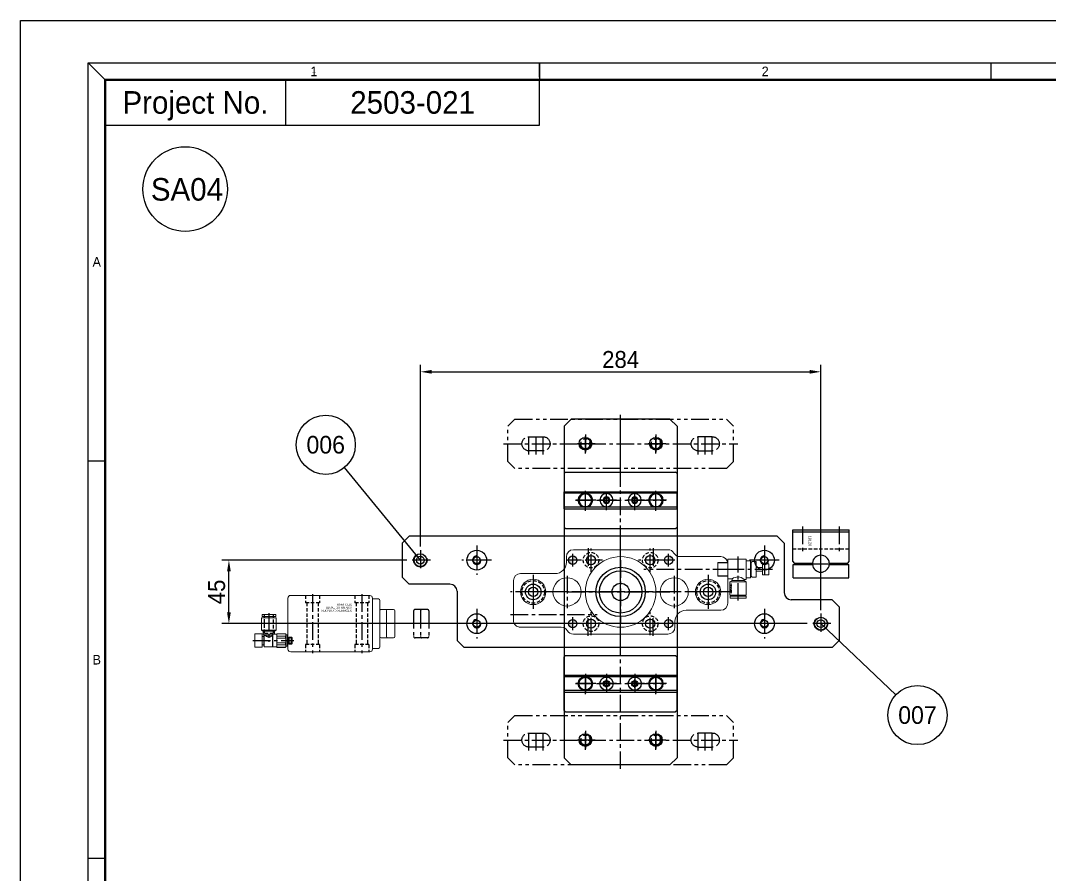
# Model space of a CAD drawing. Header units: inches. Extents: x 0 to 23821, y 0 to 11279.
# Drawn here: x 15020 to 15750, y 7870 to 8476 of the extents above; entities that cross this region are included whole.
import ezdxf
from ezdxf.enums import TextEntityAlignment as Align

# ---------------------------------------------------------------- set-up
doc = ezdxf.new("R2010")
doc.units = ezdxf.units.IN
doc.header["$LTSCALE"] = 10
doc.header["$MEASUREMENT"] = 0
for name, pattern in [('CENTER', [2, 1.25, -0.25, 0.25, -0.25]), ('HIDDEN', [0.375, 0.25, -0.125]), ('PHANTOM', [2.5, 1.25, -0.25, 0.25, -0.25, 0.25, -0.25])]:
    doc.linetypes.add(name, pattern=pattern)
doc.layers.get('Defpoints').update_dxf_attribs({"color": 8})
for name, color, linetype in [('11', 1, 'CENTER'), ('22', 2, 'HIDDEN'), ('44', 4, 'Continuous'), ('66', 6, 'PHANTOM'), ('BOM-T', 4, 'Continuous'), ('D', 3, 'Continuous'), ('T', 3, 'Continuous'), ('V', 1, 'Continuous')]:
    doc.layers.add(name, color=color, linetype=linetype)
doc.layers.add('88', color=35, linetype='Continuous', lineweight=5)
doc.styles.add('H', font='romans.shx', dxfattribs={"bigfont": 'whgtxt.shx'})
doc.styles.add('SCI', font='')
doc.styles.get("Standard").update_dxf_attribs({"font": 'arial.ttf'})
doc.styles.get('SCI').set_extended_font_data('Gulim')
doc.dimstyles.new('SCH', dxfattribs={"dimtxt": 2.5, "dimasz": 2, "dimexe": 1.25, "dimexo": 0.625, "dimtad": 1, "dimdec": 8, "dimtxsty": 'SCI', "dimcen": 2.5, "dimclrd": 4, "dimclre": 4, "dimclrt": 7, "dimadec": 8, "dimazin": 2, "dimtfac": 1, "dimtdec": 8, "dimtmove": 0, "dimatfit": 3, "dimfxl": 1, "dimarcsym": 0})

# ---------------------------------------------------------------- blocks, each defined once
blk = doc.blocks.new('A$C82e70aa9')
at = {"color": 2}
for p, q in [((12, -7.5), (15, -10.5)), ((92, -7.5), (92, -10.5)), ((92, -10), (92, -7.5)), ((172, -7.5), (172, -10.5))]:
    blk.add_line(p, q, dxfattribs=at)
at = {"color": 40}
for p, q in [((47, -18.5), (47, -10.5)), ((92, -18.5), (92, -10.5))]:
    blk.add_line(p, q, dxfattribs=at)
for p, q in [((12, -78), (15, -78)), ((15, -148.5), (12, -148.5))]:
    blk.add_line(p, q)
at = {"color": 1}
blk.add_lwpolyline([(0, 0), (420, 0), (420, -297), (0, -297)], close=True, dxfattribs=at)
at = {"color": 2}
blk.add_lwpolyline([(12, -7.5), (412, -7.5), (412, -289.5), (12, -289.5)], close=True, dxfattribs=at)
at = {"const_width": 0.4}
blk.add_lwpolyline([(15, -10.5), (409, -10.5), (409, -286.5), (15, -286.5)], close=True, dxfattribs=at)
at = {"color": 40}
blk.add_lwpolyline([(15, -18.5), (92, -18.5)], dxfattribs=at)
blk.add_circle((29.18, -29.85), 7.5)
at = {"color": 2, "style": 'SCI'}
blk.add_text('1', height=1, dxfattribs=at).set_placement((52, -8.75), align=Align.MIDDLE_CENTER)
at = {"style": 'SCI'}
blk.add_text('Project No.', height=4, dxfattribs=at).set_placement((31, -14.5), align=Align.MIDDLE_CENTER)
at = {"color": 2, "char_height": 1.7, "attachment_point": 5, "style": 'SCI'}
for s, insert, width in [('1', (52, -9), 80), ('2', (132, -9), 80), ('A', (13.5, -42.75), 3), ('B', (13.5, -113.25), 3)]:
    blk.add_mtext(s, dxfattribs=dict(at, insert=insert, width=width))
blk = doc.blocks.new('SMTAPM6', base_point=(1696.01, 1983.9))
at = {"color": 7, "linetype": 'Continuous'}
blk.add_circle((1696.01, 1983.9), 2.46, dxfattribs=at)
at = {"layer": '11'}
for p, q in [((1696.01, 1979.4), (1696.01, 1988.4)), ((1691.51, 1983.9), (1700.51, 1983.9))]:
    blk.add_line(p, q, dxfattribs=at)
at = {"layer": 'T', "linetype": 'Continuous'}
blk.add_arc((1696.01, 1983.9), 3, 260.00825, 189.9928, dxfattribs=at)
blk = doc.blocks.new('MDCBM5H', base_point=(3956.9, -5620.49, 0))
at = {"color": 7, "linetype": 'Continuous'}
blk.add_circle((3956.9, -5620.49, 0), 2.75, dxfattribs=at)
at = {"layer": '11'}
for p, q in [((3956.9, -5627.62, 0), (3956.9, -5613.37, 0)), ((3949.78, -5620.49, 0), (3964.03, -5620.49, 0))]:
    blk.add_line(p, q, dxfattribs=at)
at = {"layer": '22', "ltscale": 7.6}
blk.add_circle((3956.9, -5620.49, 0), 4.75, dxfattribs=at)
blk = doc.blocks.new('MDCBM6', base_point=(40751.01, 10879.93))
at = {"color": 7, "linetype": 'Continuous'}
for radius in [5.5, 3.3]:
    blk.add_circle((40751.01, 10879.93), radius, dxfattribs=at)
at = {"layer": '11'}
for p, q in [((40751.01, 10871.68), (40751.01, 10888.18)), ((40742.76, 10879.93), (40759.26, 10879.93))]:
    blk.add_line(p, q, dxfattribs=at)
blk = doc.blocks.new('A$C65A22A5B')
for p, q in [((-155, 34.5), (-150, 39.5)), ((-150, 39.5), (111, 39.5)), ((116, 34.5), (111, 39.5)), ((-155, 10.5), (-155, 34.5)), ((116, -0.5), (116, 34.5)), ((-155, 10.5), (-150, 5.5)), ((-150, 5.5), (-121, 5.5)), ((-116, -34.5), (-116, 0.5)), ((121, -5.5), (150, -5.5)), ((155, -10.5), (150, -5.5)), ((155, -34.5), (155, -10.5)), ((-116, -34.5), (-111, -39.5)), ((155, -34.5), (150, -39.5)), ((-111, -39.5), (150, -39.5))]:
    blk.add_line(p, q)
for centre, radius in [((-102, 22.5), 7), ((102, 22.5), 7), ((-142, 22.5), 4.5), ((0, 0), 15), ((0, 0), 6.1), ((-102, -22.5), 7), ((102, -22.5), 7), ((142, -22.5), 4.5)]:
    blk.add_circle(centre, radius)
for centre, start, end in [((-121, 0.5), 0, 90), ((121, -0.5), 180, 270)]:
    blk.add_arc(centre, 5, start, end)
at = {"layer": '11'}
for p, q in [((-142, 15.75), (-142, 29.25)), ((-102, 12), (-102, 33)), ((102, 12), (102, 33)), ((-148.75, 22.5), (-135.25, 22.5)), ((-112.5, 22.5), (-91.5, 22.5)), ((0, -22.5), (0, 22.5)), ((91.5, 22.5), (112.5, 22.5)), ((-62, -12), (-62, 12)), ((62, -12), (62, 12)), ((-74, 0), (-50, 0)), ((-22.5, 0), (22.5, 0)), ((50, 0), (74, 0)), ((102, -33), (102, -12)), ((142, -29.25), (142, -15.75)), ((91.5, -22.5), (112.5, -22.5)), ((135.25, -22.5), (148.75, -22.5))]:
    blk.add_line(p, q, dxfattribs=at)
at = {"layer": '11', "ltscale": 3.15}
for p, q in [((-102, -33), (-102, -12)), ((-112.5, -22.5), (-91.5, -22.5))]:
    blk.add_line(p, q, dxfattribs=at)
at = {"layer": '22'}
for centre in [(-62, 0), (62, 0)]:
    blk.add_circle(centre, 8, dxfattribs=at)
for name, p in [('MDCBM5H', (-142, 22.5)), ('SMTAPM6', (-102, 22.5)), ('SMTAPM6', (102, 22.5)), ('MDCBM6', (-62, 0)), ('MDCBM6', (62, 0)), ('SMTAPM6', (-102, -22.5)), ('SMTAPM6', (102, -22.5)), ('MDCBM5H', (142, -22.5))]:
    blk.add_blockref(name, p)
blk = doc.blocks.new('A$C1D3868C3')
for p, q in [((-33.5, 29.89), (33.5, 29.89)), ((-38.5, 20.99), (-38.5, 24.89)), ((42.1, 24.99), (71, 24.99)), ((76, 19.99), (76, -8.01)), ((-76, 7.99), (-76, -20.01)), ((-71, 12.99), (-46.5, 12.99)), ((46.5, -13.01), (71, -13.01)), ((38.5, -21.01), (38.5, -24.91)), ((-71, -25.01), (-42.1, -25.01)), ((33.5, -29.91), (-33.5, -29.91))]:
    blk.add_line(p, q)
for centre, radius in [((0, -0.01), 25), ((-62, -0.01), 9), ((-38, -0.01), 10), ((38, -0.01), 10), ((62, -0.01), 9)]:
    blk.add_circle(centre, radius)
for centre, radius, start, end in [((-33.5, 24.89), 5, 90, 180), ((33.5, 24.89), 5, 30.66383, 90), ((42.1, 29.99), 5, 210.66383, 270), ((71, 19.99), 5, 0, 90), ((-46.5, 20.99), 8, 270, 0), ((-71, 7.99), 5, 90, 180), ((46.5, -21.01), 8, 90, 180), ((71, -8.01), 5, 270, 0), ((-71, -20.01), 5, 180, 270), ((-42.1, -30.01), 5, 30.66383, 90), ((-33.5, -24.91), 5, 210.66383, 270), ((33.5, -24.91), 5, 270, 0)]:
    blk.add_arc(centre, radius, start, end)
at = {"layer": '11'}
for p, q in [((0, -37.51), (0, 37.49)), ((-23, 31.05), (-23, 16.07)), ((23, 31.05), (23, 16.07)), ((78, 15.99), (16.52, 15.99)), ((-62, 10.49), (-62, -10.51)), ((-38, 11.49), (-38, -11.51)), ((38, 11.49), (38, -11.51)), ((62, 10.49), (62, -10.51)), ((78, -0.01), (-78, -0.01)), ((-37.5, -0.01), (37.5, -0.01)), ((-78, -16.01), (-16.52, -16.01)), ((-23, -31.06), (-23, -16.08)), ((23, -31.06), (23, -16.08))]:
    blk.add_line(p, q, dxfattribs=at)
blk = doc.blocks.new('AS2211F-01-06KN_AS2201F-01-06S_F')
for p, q in [((-4, 32.1), (4, 32.1)), ((-4, 32.1), (-4, 27.6)), ((4, 27.6), (4, 32.1)), ((5.5, 23), (-5.5, 23)), ((-5.5, 20), (-5.5, 23)), ((4, 27.6), (-4, 27.6)), ((-1.25, 27.6), (-1.25, 23)), ((1.25, 23), (1.25, 27.6)), ((5.5, 23), (5.5, 20)), ((-20.4, 4.6001), (-20.4, 16)), ((-20.4, 16), (-18.9, 16)), ((-18.9, 16), (-18.9, 4.6001)), ((-18.3, 16.1), (-18.3, 4.5)), ((-8.8, 16.1), (-18.3, 16.1)), ((-8.8, 16.1), (-8.8, 4.5001)), ((-7.876, 14.5001), (-8.8, 16.1)), ((7.1, 15.995), (-7.1, 15.995)), ((-7.1, 15.995), (-7.1, 14.5)), ((6, 18.995), (-6, 18.995)), ((-6, 18.995), (-6, 15.995)), ((-5, 20), (-5.5, 20)), ((-5, 18.995), (-5, 20)), ((5, 19.5), (-5, 19.5)), ((5, 20), (5, 18.995)), ((5.5, 20), (5, 20)), ((6, 15.995), (6, 18.995)), ((7.1, 2.9998), (7.1, 15.995)), ((-18.9, 13.7981), (-18.3, 13.7981)), ((-7.876, 14.5001), (-7.876, 6.1001)), ((-7.1, 14.5), (-7.876, 14.5)), ((-20.4, 4.6001), (-18.9, 4.6001)), ((-18.9, 6.802), (-18.3, 6.802)), ((-8.8, 4.5), (-18.3, 4.5)), ((-7.876, 6.1001), (-8.8, 4.5001)), ((-7.876, 6.1001), (-6.75, 6.1001)), ((-6.75, 6.1001), (-6.75, 2.9998)), ((7.1, 2.9998), (-6.75, 2.9998)), ((-4.864, -4.0002), (-5.082, 2.9998)), ((5.083, 2.9997), (4.864, -4.0003)), ((4.864, -4.0002), (-4.864, -4.0002))]:
    blk.add_line(p, q)
blk.add_arc((-11.882, 10.0926), 6.5036, 322.129, 42.6633)
blk.add_point((0, 0))
at = {"layer": '11'}
for p, q in [((0, 34.634), (0, -5.4941)), ((-22.193, 10.3), (9.168, 10.3))]:
    blk.add_line(p, q, dxfattribs=at)
at = {"layer": 'T'}
for p, q in [((-4.283, -4.0002), (-4.501, 2.9998)), ((4.502, 2.9997), (4.283, -4.0003))]:
    blk.add_line(p, q, dxfattribs=at)
blk = doc.blocks.new('A$C6C85299C')
at = {"xscale": -1, "rotation": 270}
blk.add_blockref('AS2211F-01-06KN_AS2201F-01-06S_F', (-3, 0), dxfattribs=at)
blk.add_blockref('AS2211F-01-06KN_AS2201F-01-06S_F', (-3, 0), dxfattribs=at)
at = {"color": 4, "style": 'H'}
blk.add_text('AS2201F-01-06KN', height=0.5, rotation=90, dxfattribs=at).set_placement((2.67, -13.54), align=Align.CENTER)
blk = doc.blocks.new('MDCSM4', base_point=(159210.18, -20101.08))
at = {"color": 7, "linetype": 'Continuous'}
for radius in [4.65, 2.25]:
    blk.add_circle((159210.18, -20101.08), radius, dxfattribs=at)
at = {"layer": '11'}
for p, q in [((159210.18, -20108.05), (159210.18, -20094.1)), ((159203.21, -20101.08), (159217.16, -20101.08))]:
    blk.add_line(p, q, dxfattribs=at)
blk = doc.blocks.new('A$C02CF22F7')
for p, q in [((-40, -6), (-40, 6)), ((40, 6), (-40, 6)), ((40, -6), (40, 6)), ((40, -6), (-40, -6))]:
    blk.add_line(p, q)
for centre in [(-25, 0), (25, 0)]:
    blk.add_circle(centre, 5)
at = {"layer": '11'}
for p, q in [((32, 0), (-32, 0)), ((-32, 0), (-18, 0)), ((-25, -7), (-25, 7)), ((-14, 0), (-6, 0)), ((14, 0), (6, 0)), ((25, -7), (25, 7))]:
    blk.add_line(p, q, dxfattribs=at)
for p in [(-10, 0), (10, 0)]:
    blk.add_blockref('MDCSM4', p)
blk = doc.blocks.new('A$C5A220EFD')
for p, q in [((0, 19), (1, 20)), ((0, 19), (0, -19)), ((79, 20), (1, 20)), ((79, 20), (80, 19)), ((80, 19), (80, -19)), ((0, 4.9), (80, 4.9)), ((0, -4.9), (80, -4.9)), ((1, -20), (0, -19)), ((79, -20), (1, -20)), ((80, -19), (79, -20))]:
    blk.add_line(p, q)
for centre in [(15, 0), (65, 0)]:
    blk.add_circle(centre, 4.5)
at = {"layer": '11', "ltscale": 2.025}
for p, q in [((8.25, 0), (21.75, 0)), ((15, -6.75), (15, 6.75)), ((58.25, 0), (71.75, 0)), ((65, -6.75), (65, 6.75))]:
    blk.add_line(p, q, dxfattribs=at)
at = {"layer": '22'}
for p, q in [((80, 6), (0, 6)), ((80, -6), (0, -6))]:
    blk.add_line(p, q, dxfattribs=at)
blk = doc.blocks.new('A$Caa386a76')
for p, q in [((-40.5, 0), (15.5, 0)), ((-47.65, -36.5), (-47.65, -3.5)), ((-46.65, -2.5), (-42.5, -2.5)), ((-42.5, -38), (-42.5, -2)), ((14.5, -5.99), (14.99, -5.5)), ((14.5, -5.99), (14.5, -10.01)), ((14.99, -5.5), (16.56, -5.5)), ((16.56, -5.5), (17.05, -5.99)), ((17.05, -5.8), (17.05, -10.2)), ((17.05, -5.8), (17.5, -5.8)), ((17.5, -38), (17.5, -2)), ((17.5, -4.5), (17.5, -11.5)), ((17.5, -4.5), (18.05, -4.5)), ((18.05, -4), (18.05, -12)), ((18.05, -4), (19.05, -4)), ((19.05, -3.5), (19.13, -3.2)), ((19.05, -3.5), (19.05, -12.5)), ((19.07, -3.68), (19.05, -4.1)), ((19.05, -4.1), (19.07, -4.52)), ((19.07, -7.16), (19.05, -8)), ((19.13, -3.27), (19.07, -3.68)), ((19.07, -4.52), (19.13, -4.94)), ((19.13, -6.33), (19.07, -7.16)), ((19.13, -3.2), (25.27, -3.2)), ((19.13, -3.2), (19.13, -3.27)), ((25.27, -3.27), (19.13, -3.27)), ((25.27, -4.94), (19.13, -4.94)), ((19.13, -4.94), (19.13, -6.33)), ((25.27, -6.33), (19.13, -6.33)), ((25.27, -3.27), (25.27, -3.2)), ((25.27, -3.2), (25.35, -3.5)), ((25.3, -3.45), (25.27, -3.27)), ((25.27, -4.94), (25.3, -4.76)), ((25.27, -6.33), (25.27, -4.94)), ((25.3, -6.69), (25.27, -6.33)), ((25.3, -4.76), (25.3, -3.45)), ((25.3, -9.31), (25.3, -6.69)), ((25.35, -3.5), (28.15, -3.5)), ((25.35, -3.5), (25.35, -12.5)), ((28.15, -3.5), (28.35, -3.7)), ((28.15, -3.5), (28.15, -12.5)), ((28.35, -3.6), (34.26, -3.6)), ((28.35, -3.6), (28.35, -11.66)), ((34.26, -3.6), (34.55, -4.1)), ((34.26, -3.6), (34.26, -11.93)), ((34.55, -4.1), (34.55, -11.9)), ((34.55, -5.05), (35.65, -5.05)), ((35.65, -3.3), (35.65, -12.7)), ((35.65, -3.3), (41, -3.3)), ((41, -3.3), (41, -12.7)), ((-58.45, -29), (-58.45, -11)), ((-57.45, -10), (-48.65, -10)), ((-52.45, -29), (-52.45, -11)), ((-47.65, -29), (-47.65, -11)), ((14.99, -10.5), (14.5, -10.01)), ((16.56, -10.5), (14.99, -10.5)), ((17.05, -10.01), (16.56, -10.5)), ((17.5, -10.2), (17.05, -10.2)), ((18.05, -11.5), (17.5, -11.5)), ((19.05, -12), (18.05, -12)), ((19.05, -8), (19.07, -8.84)), ((19.07, -11.48), (19.05, -11.9)), ((19.05, -11.9), (19.07, -12.31)), ((19.13, -12.8), (19.05, -12.5)), ((19.07, -8.84), (19.13, -9.67)), ((19.13, -11.06), (19.07, -11.48)), ((19.07, -12.31), (19.13, -12.73)), ((25.27, -9.67), (19.13, -9.67)), ((19.13, -9.67), (19.13, -11.06)), ((25.27, -11.06), (19.13, -11.06)), ((19.13, -12.73), (19.13, -12.8)), ((25.27, -12.73), (19.13, -12.73)), ((25.27, -12.8), (19.13, -12.8)), ((25.27, -9.67), (25.3, -9.31)), ((25.27, -11.06), (25.27, -9.67)), ((25.3, -11.24), (25.27, -11.06)), ((25.35, -12.5), (25.27, -12.8)), ((25.27, -12.73), (25.3, -12.55)), ((25.27, -12.8), (25.27, -12.73)), ((25.3, -12.55), (25.3, -11.24)), ((28.15, -12.5), (25.35, -12.5)), ((28.3, -12.6), (27.05, -12.6)), ((27.05, -14.78), (27.05, -12.6)), ((28.3, -12.35), (28.15, -12.5)), ((28.35, -11.54), (28.3, -11.64)), ((28.3, -11.64), (28.3, -12.6)), ((33.84, -11.8), (28.3, -11.8)), ((34.5, -12), (28.3, -12)), ((28.65, -11.45), (28.35, -11.66)), ((28.99, -11.23), (28.65, -11.45)), ((29.36, -11.02), (28.99, -11.23)), ((29.65, -10.87), (29.36, -11.02)), ((29.95, -10.74), (29.65, -10.87)), ((30.27, -10.63), (29.95, -10.74)), ((30.63, -10.56), (30.27, -10.63)), ((31, -10.53), (30.63, -10.56)), ((31.37, -10.56), (31, -10.53)), ((31.73, -10.63), (31.37, -10.56)), ((32.02, -10.73), (31.73, -10.63)), ((32.3, -10.84), (32.02, -10.73)), ((32.56, -10.97), (32.3, -10.84)), ((32.92, -11.17), (32.56, -10.97)), ((33.25, -11.38), (32.92, -11.17)), ((33.55, -11.59), (33.25, -11.38)), ((33.84, -11.8), (33.55, -11.59)), ((34.26, -11.93), (33.84, -11.8)), ((34.4, -11.87), (34.26, -11.93)), ((34.5, -11.84), (34.4, -11.87)), ((34.5, -12.6), (34.5, -11.84)), ((34.55, -11.9), (34.5, -11.99)), ((34.95, -12.6), (34.5, -12.6)), ((35.65, -10.95), (34.55, -10.95)), ((34.95, -12.6), (34.95, -14.78)), ((41, -12.7), (35.65, -12.7)), ((25.8, -15.5), (27.05, -14.78)), ((36.2, -15.5), (25.8, -15.5)), ((25.8, -24.2), (25.8, -15.5)), ((34.95, -14.78), (27.05, -14.78)), ((34.95, -14.78), (36.2, -15.5)), ((36.2, -15.5), (36.2, -24.2)), ((36.2, -24.2), (25.8, -24.2)), ((35.85, -25.1), (26.15, -25.1)), ((26.15, -26.6), (26.15, -25.1)), ((35.85, -26.6), (26.15, -26.6)), ((27.6, -25.1), (27.6, -24.2)), ((34.4, -24.2), (34.4, -25.1)), ((35.85, -25.1), (35.85, -26.6)), ((-57.45, -30), (-48.65, -30)), ((-46.65, -37.5), (-42.5, -37.5)), ((-40.5, -40), (15.5, -40))]:
    blk.add_line(p, q)
for centre, radius, start, end in [((-40.5, -2), 2, 90, 180), ((15.5, -2), 2, 0, 90), ((-46.65, -3.5), 1, 90, 180), ((-57.45, -11), 1, 90, 180), ((-53.45, -11), 1, 0, 90), ((-48.65, -11), 1, 0, 90), ((-57.45, -29), 1, 180, 270), ((-53.45, -29), 1, 270, 0), ((-48.65, -29), 1, 270, 0), ((-46.65, -36.5), 1, 180, 270), ((-40.5, -38), 2, 180, 270), ((15.5, -38), 2, 270, 0)]:
    blk.add_arc(centre, radius, start, end)
at = {"layer": '11'}
for p, q in [((-35, -41), (-35, 1)), ((0, -41), (0, 1)), ((31, -27.53), (31, -7.07)), ((42.33, -8), (13.17, -8)), ((-83.45, -20), (18.5, -20))]:
    blk.add_line(p, q, dxfattribs=at)
at = {"layer": '22'}
for p, q in [((-40, -5.2), (-40, 0)), ((-30, -5.2), (-30, 0)), ((-5, -5.2), (-5, 0)), ((5, -5.2), (5, 0)), ((-40, -5.2), (-30, -5.2)), ((-39, -34.8), (-39, -5.2)), ((-31, -34.8), (-31, -5.2)), ((-5, -5.2), (5, -5.2)), ((-4, -34.8), (-4, -5.2)), ((4, -34.8), (4, -5.2)), ((34, -13.3), (28, -13.3)), ((28, -26.6), (28, -13.3)), ((34, -13.3), (34, -26.6)), ((-40, -34.8), (-30, -34.8)), ((-40, -40), (-40, -34.8)), ((-30, -40), (-30, -34.8)), ((-5, -34.8), (5, -34.8)), ((-5, -40), (-5, -34.8)), ((5, -40), (5, -34.8))]:
    blk.add_line(p, q, dxfattribs=at)
at = {"layer": '66'}
for p, q in [((-82.45, -29), (-82.45, -11)), ((-81.45, -10), (-72.65, -10)), ((-76.45, -29), (-76.45, -11)), ((-71.65, -29), (-71.65, -11)), ((-81.45, -30), (-72.65, -30))]:
    blk.add_line(p, q, dxfattribs=at)
for centre, start, end in [((-81.45, -11), 90, 180), ((-77.45, -11), 0, 90), ((-72.65, -11), 0, 90), ((-81.45, -29), 180, 270), ((-77.45, -29), 270, 0), ((-72.65, -29), 270, 0)]:
    blk.add_arc(centre, 1, start, end, dxfattribs=at)
at = {"layer": 'T'}
for p, q in [((14.5, -5.99), (17.05, -5.99)), ((14.99, -5.5), (14.99, -10.5)), ((16.56, -5.5), (16.56, -10.5)), ((14.5, -10.01), (17.05, -10.01))]:
    blk.add_line(p, q, dxfattribs=at)
at = {"layer": 'BOM-T', "color": 4}
for s, p in [('STOPPER CYLINDER', (-27.86, -29.99)), ('ASMNG-80-EW-08', (-27.86, -32.14)), ('SECHANG', (-27.86, -34.25))]:
    blk.add_text(s, height=1.536, dxfattribs=at).set_placement(p)
blk = doc.blocks.new('A$C79f051db')
for p, q in [((-19.75, 10), (-19.75, 0.5)), ((19.75, 10), (-19.75, 10)), ((19.75, 10), (19.75, 0.5)), ((-5.98, 0.5), (-19.75, 0.5)), ((19.75, 0.5), (5.98, 0.5)), ((-19, -0.5), (-20, -1.5)), ((-20, -1.5), (-20, -24)), ((-5.98, -0.5), (-19, -0.5)), ((19, -0.5), (5.98, -0.5)), ((20, -1.5), (19, -0.5)), ((20, -1.5), (20, -24)), ((20, -22.5), (-20, -22.5)), ((20, -24), (-20, -24))]:
    blk.add_line(p, q)
for start, end in [(4.78019, 175.21981), (184.78019, 355.21981)]:
    blk.add_arc((0, 0), 6, start, end)
at = {"layer": '11'}
for p, q in [((0, 11), (0, -26.9)), ((7, 0), (-7, 0)), ((-13, -26.34), (-13, -8.31)), ((13, -26.34), (13, -8.31))]:
    blk.add_line(p, q, dxfattribs=at)
at = {"layer": '22'}
blk.add_line((20, -10.5), (-20, -10.5), dxfattribs=at)
blk.add_text('19120', height=1.92, rotation=90).set_placement((8.68, -19.9))
blk = doc.blocks.new('A$Cde07e962')
h = blk.add_hatch(color=256)
h.paths.add_polyline_path([(34, 19.5), (34, 22.5), (31, 22.5, 0.414214)])
h.paths.add_polyline_path([(37, 22.5, 0.414214), (34, 25.5), (34, 22.5)])
h.paths.add_polyline_path([(34, -25.5), (34, -22.5), (31, -22.5, 0.414214)])
h.paths.add_polyline_path([(37, -22.5, 0.414214), (34, -19.5), (34, -22.5)])
h.paths.add_polyline_path([(-31, 22.5, 0.414214), (-34, 25.5), (-34, 22.5)])
h.paths.add_polyline_path([(-34, 19.5), (-34, 22.5), (-37, 22.5, 0.414214)])
h.paths.add_polyline_path([(-31, -22.5, 0.414214), (-34, -19.5), (-34, -22.5)])
h.paths.add_polyline_path([(-34, -25.5), (-34, -22.5), (-37, -22.5, 0.414214)])
for p, q in [((-40, 117.5), (-35, 122.5)), ((-40, -117.5), (-40, 117.5)), ((-35, 122.5), (35, 122.5)), ((35, 122.5), (40, 117.5)), ((40, -117.5), (40, 117.5)), ((40, 71), (-40, 71)), ((40, 59), (-40, 59)), ((40, -59), (-40, -59)), ((40, -71), (-40, -71)), ((-35, -122.5), (-40, -117.5)), ((-35, -122.5), (35, -122.5)), ((40, -117.5), (35, -122.5))]:
    blk.add_line(p, q)
for centre, radius in [((-25, 105), 4.5), ((25, 105), 4.5), ((-25, 65), 5), ((-10, 65), 1.62), ((10, 65), 1.62), ((25, 65), 5), ((-34, 22.5), 3), ((-21, 22.5), 3.3), ((21, 22.5), 3.3), ((34, 22.5), 3), ((0, 0), 17.5), ((-34, -22.5), 3), ((-21, -22.5), 3.3), ((21, -22.5), 3.3), ((34, -22.5), 3), ((-25, -65), 5), ((-10, -65), 1.62), ((10, -65), 1.62), ((25, -65), 5), ((-25, -105), 4.5), ((25, -105), 4.5)]:
    blk.add_circle(centre, radius)
at = {"layer": '11'}
for p, q in [((0, 125.5), (0, -125.5)), ((-25, 112), (-25, 98)), ((25, 112), (25, 98)), ((-32, 105), (-18, 105)), ((18, 105), (32, 105)), ((-25, 72.5), (-25, 57.5)), ((-10, 68), (-10, 62)), ((10, 68), (10, 62)), ((25, 72.5), (25, 57.5)), ((-32.5, 65), (-17.5, 65)), ((-13, 65), (-7, 65)), ((7, 65), (13, 65)), ((17.5, 65), (32.5, 65)), ((-21, 30.75), (-21, 14.25)), ((21, 30.75), (21, 14.25)), ((-38.5, 22.5), (-29.5, 22.5)), ((-34, 27), (-34, 18)), ((-29.25, 22.5), (-12.75, 22.5)), ((12.75, 22.5), (29.25, 22.5)), ((29.5, 22.5), (38.5, 22.5)), ((34, 27), (34, 18)), ((-43, 0), (43, 0)), ((-21, -14.25), (-21, -30.75)), ((21, -14.25), (21, -30.75)), ((-34, -18), (-34, -27)), ((34, -18), (34, -27)), ((-38.5, -22.5), (-29.5, -22.5)), ((-29.25, -22.5), (-12.75, -22.5)), ((12.75, -22.5), (29.25, -22.5)), ((29.5, -22.5), (38.5, -22.5)), ((-25, -57.5), (-25, -72.5)), ((25, -57.5), (25, -72.5)), ((-32.5, -65), (-17.5, -65)), ((-13, -65), (-7, -65)), ((-10, -62), (-10, -68)), ((7, -65), (13, -65)), ((10, -62), (10, -68)), ((17.5, -65), (32.5, -65)), ((-25, -98), (-25, -112)), ((25, -98), (25, -112)), ((-32, -105), (-18, -105)), ((18, -105), (32, -105))]:
    blk.add_line(p, q, dxfattribs=at)
at = {"layer": '22'}
for centre in [(-21, 22.5), (21, 22.5), (-21, -22.5), (21, -22.5)]:
    blk.add_circle(centre, 5.5, dxfattribs=at)
at = {"layer": 'T'}
for centre in [(-10, 65), (10, 65), (-10, -65), (10, -65)]:
    blk.add_arc(centre, 2, 170.00825, 99.9928, dxfattribs=at)
blk = doc.blocks.new('A$Cbe38fbe8')
for name, p in [('A$Cde07e962', (0, 0)), ('A$C02CF22F7', (0, 65)), ('A$C65A22A5B', (0, 0))]:
    blk.add_blockref(name, p)
at = {"ltscale": 0.5}
blk.add_blockref('A$C5A220EFD', (-40, 65), dxfattribs=at)
at = {"ltscale": 0.5, "xscale": -1, "rotation": 180}
blk.add_blockref('A$C5A220EFD', (-40, -65), dxfattribs=at)
at = {"xscale": -1, "rotation": 180}
blk.add_blockref('A$C02CF22F7', (0, -65), dxfattribs=at)
at = {"layer": '88', "rotation": 180}
for name, p in [('A$C1D3868C3', (0, -0.01)), ('A$C6C85299C', (-76, -16))]:
    blk.add_blockref(name, p, dxfattribs=at)
at = {"layer": '88'}
blk.add_blockref('A$Caa386a76', (218.45, 42.5), dxfattribs=at)
at = {"layer": 'V'}
blk.add_blockref('A$C79f051db', (-142, -20), dxfattribs=at)
blk = doc.blocks.new('A$C8f6e701c')
for p, q in [((-80, 12.5), (-75, 17.5)), ((75, 17.5), (-75, 17.5)), ((75, 17.5), (80, 12.5)), ((-80, 12.5), (-80, -12.5)), ((80, 12.5), (80, -12.5)), ((-55, 5), (-65, 5)), ((55, 5), (65, 5)), ((-65, -5), (-55, -5)), ((65, -5), (55, -5)), ((-80, -12.5), (-75, -17.5)), ((80, -12.5), (75, -17.5)), ((-75, -17.5), (75, -17.5))]:
    blk.add_line(p, q)
for centre in [(-25, 0), (25, 0)]:
    blk.add_circle(centre, 3.4)
for centre, start, end in [((-65, 0), 90, 270), ((-55, 0), 270, 90), ((55, 0), 90, 270), ((65, 0), 270, 90)]:
    blk.add_arc(centre, 5, start, end)
at = {"layer": '11'}
for p, q in [((0, 20.5), (0, -20.5)), ((-65, 7.5), (-65, -7.5)), ((-60, 7.5), (-60, -7.5)), ((-55, 7.5), (-55, -7.5)), ((55, 7.5), (55, -7.5)), ((60, 7.5), (60, -7.5)), ((65, 7.5), (65, -7.5)), ((-83, 0), (83, 0)), ((-25, -6.5), (-25, 6.5)), ((25, -6.5), (25, 6.5))]:
    blk.add_line(p, q, dxfattribs=at)
at = {"layer": 'T'}
for centre in [(-25, 0), (25, 0)]:
    blk.add_arc(centre, 4, 270, 180, dxfattribs=at)
at = {"layer": '44', "style": 'SCI'}
for p in [(-24.37, 0.2), (25.57, 0.37)]:
    blk.add_text('M8', height=0.394, dxfattribs=at).set_placement(p)
blk = doc.blocks.new('*D437')
at = {"color": 4, "lineweight": -2, "transparency": 16777216}
for p, q in [((15303.49, 8102.8), (15303.49, 8231.7)), ((15587.49, 8057.8), (15587.49, 8231.7)), ((15311.49, 8226.7), (15579.49, 8226.7))]:
    blk.add_line(p, q, dxfattribs=at)
at = {"color": 4, "transparency": 16777216}
for points in [[(15311.49, 8228.03), (15311.49, 8225.37), (15303.49, 8226.7)], [(15579.49, 8228.03), (15579.49, 8225.37), (15587.49, 8226.7)]]:
    blk.add_solid(points, dxfattribs=at)
at = {"layer": 'Defpoints', "color": 0, "transparency": 16777216}
for p in [(15587.49, 8226.7), (15303.49, 8100.3, -454457.1), (15587.49, 8055.3, -454457.1)]:
    blk.add_point(p, dxfattribs=at)
at = {"color": 7, "transparency": 16777216, "insert": (15445.49, 8235.36), "char_height": 12, "attachment_point": 5, "style": 'SCI'}
blk.add_mtext('284', dxfattribs=at)
blk = doc.blocks.new('*D438')
at = {"color": 4, "lineweight": -2, "transparency": 16777216}
for p, q in [((15293.87, 8093.18), (15162.72, 8093.18)), ((15167.72, 8056.18), (15167.72, 8085.18)), ((15577.87, 8048.18), (15162.72, 8048.18))]:
    blk.add_line(p, q, dxfattribs=at)
at = {"color": 4, "transparency": 16777216}
for points in [[(15166.39, 8085.18), (15169.05, 8085.18), (15167.72, 8093.18)], [(15166.39, 8056.18), (15169.05, 8056.18), (15167.72, 8048.18)]]:
    blk.add_solid(points, dxfattribs=at)
at = {"layer": 'Defpoints', "color": 0, "transparency": 16777216}
for p in [(15167.72, 8093.18), (15296.37, 8093.18, -454457.1), (15580.37, 8048.18, -454457.1)]:
    blk.add_point(p, dxfattribs=at)
at = {"color": 7, "transparency": 16777216, "insert": (15159.06, 8070.68), "char_height": 12, "attachment_point": 5, "rotation": 90, "style": 'SCI'}
blk.add_mtext('45', dxfattribs=at)

msp = doc.modelspace()

# ---------------------------------------------------------------- linework, layer by layer
at = {"layer": 'D'}
for p, q in [((15303.49381048, 8093.17624558, -454457.10166222), (15249.682883, 8158.78448385)), ((15587.49381048, 8048.17624558, -454457.10166222), (15640.72307742, 7997.84040265))]:
    msp.add_line(p, q, dxfattribs=at)
for centre in [(15236.36541047, 8175.02163031), (15655.98122745, 7983.41165157)]:
    msp.add_circle(centre, 21, dxfattribs=at)

# ---------------------------------------------------------------- block references
at = {"xscale": 4, "yscale": 4, "zscale": 4}
msp.add_blockref('A$C82e70aa9', (15020, 8475.62955634), dxfattribs=at)
at = {"rotation": 180}
msp.add_blockref('A$Cbe38fbe8', (15445.49381048, 8070.67624558, -454457.10166222), dxfattribs=at)
at = {"layer": '66', "xscale": -1, "rotation": 180}
for p in [(15445.49381048, 8175.67624558, -454457.10166222), (15445.49381048, 7965.67624558, -454457.10166222)]:
    msp.add_blockref('A$C8f6e701c', p, dxfattribs=at)

# ---------------------------------------------------------------- texts
at = {"style": 'SCI'}
for s, p in [('2503-021', (15298, 8417.62955634)), ('SA04', (15137.96776648, 8356.03136984))]:
    msp.add_text(s, height=16, dxfattribs=at).set_placement(p, align=Align.MIDDLE_CENTER)
at = {"color": 7, "style": 'SCI'}
for s, p in [('006', (15236.36541047, 8175.02163031)), ('007', (15655.98122745, 7983.41165157))]:
    msp.add_text(s, height=12.5, dxfattribs=at).set_placement(p, align=Align.MIDDLE_CENTER)

# ---------------------------------------------------------------- dimensions: what is measured, and where the dimension line sits
dim = msp.add_linear_dim(base=(15587.4938104838, 8226.7000159959), p1=(15303.4938104838, 8100.301245584, -454457.1016622249), p2=(15587.4938104838, 8055.301245584, -454457.1016622249), dimstyle='SCH', override={"dimscale": 4, "dimtxt": 3, "dimcen": 1})
dim.commit()
dim.dimension.update_dxf_attribs({"geometry": '*D437', "text_midpoint": (15445.4938104838, 8235.3598029467)})
dim = msp.add_linear_dim(base=(15167.7216634787, 8093.176245584), p1=(15580.3688104838, 8048.176245584, -454457.1016622249), p2=(15296.3688104838, 8093.176245584, -454457.1016622249), angle=90, dimstyle='SCH', override={"dimscale": 4, "dimtxt": 3, "dimcen": 1})
dim.commit()
dim.dimension.update_dxf_attribs({"geometry": '*D438', "text_midpoint": (15159.0618765279, 8070.676245584)})

doc.saveas('drawing.dxf')
